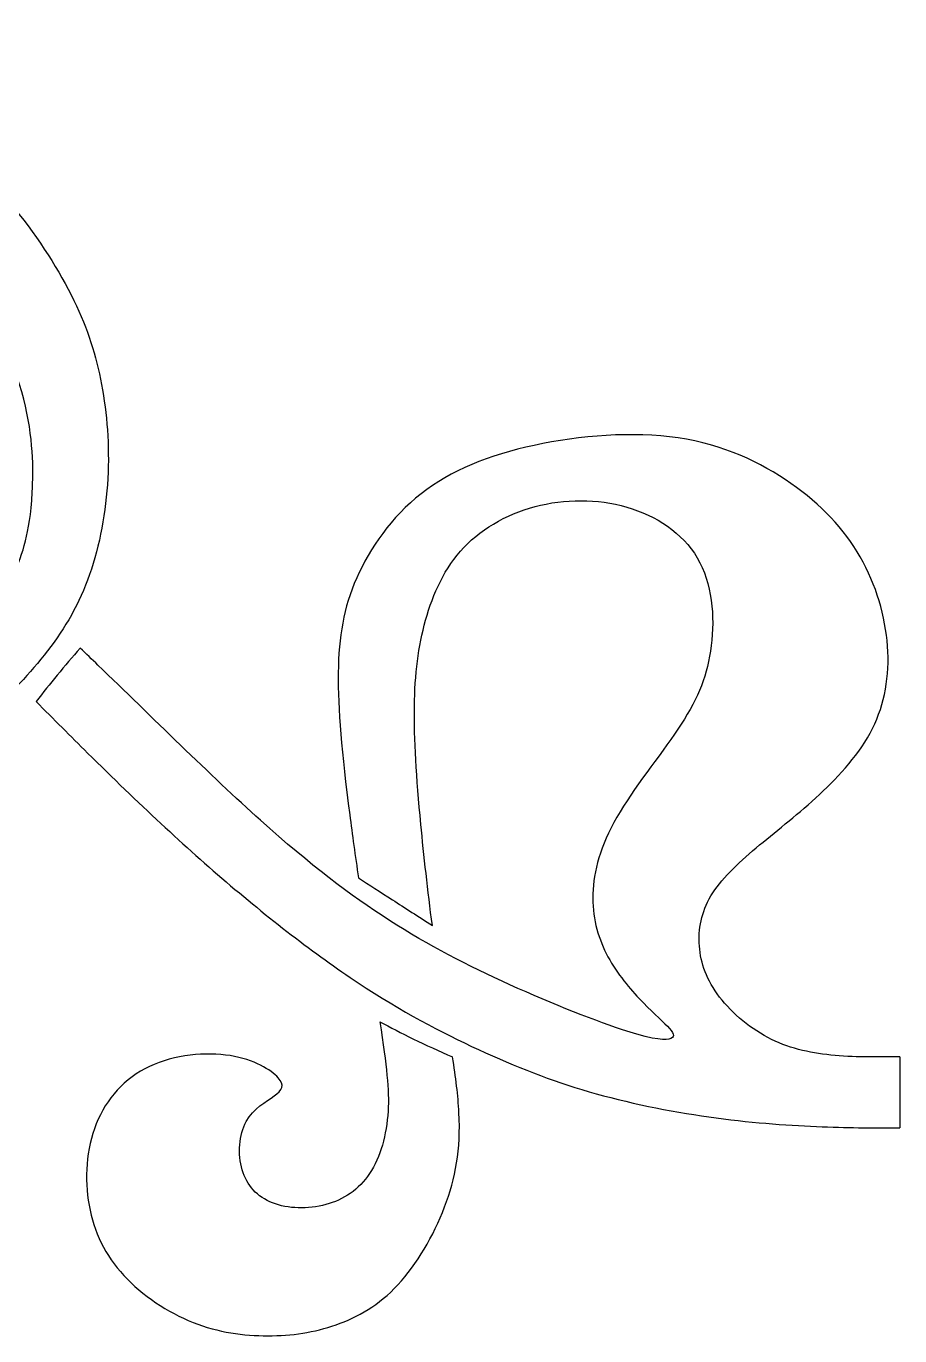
# Model space of a CAD drawing. Extents: x -11 to 8.6, y -2.9 to 35.2.
# Drawn here: x -4.587 to -3.121, y 10.544 to 12.742 of the extents above; entities that cross this region are included whole.
import ezdxf

# ---------------------------------------------------------------- set-up
doc = ezdxf.new("R2010")
doc.units = 0
doc.header["$MEASUREMENT"] = 0
doc.layers.add('LAYER_1', color=7, linetype='CONTINUOUS')

msp = doc.modelspace()

# ---------------------------------------------------------------- linework, layer by layer
at = {"layer": 'LAYER_1'}
for points, knots in [([(-6.24616, 11.80863), (-6.25912, 11.82637), (-6.26871, 11.84148), (-6.27781, 11.8597), (-6.27781, 11.8597), (-6.29126, 11.88663), (-6.30374, 11.9204), (-6.31359, 11.95536), (-6.31359, 11.95536), (-6.32341, 11.99032), (-6.33067, 12.0265), (-6.33147, 12.06569), (-6.33147, 12.06569), (-6.33227, 12.10486), (-6.32662, 12.14707), (-6.31818, 12.18426), (-6.31818, 12.18426), (-6.30976, 12.22142), (-6.29849, 12.25357), (-6.28222, 12.29096), (-6.28222, 12.29096), (-6.26596, 12.32832), (-6.24463, 12.37092), (-6.21811, 12.40931), (-6.21811, 12.40931), (-6.19161, 12.44767), (-6.15984, 12.48185), (-6.12749, 12.5112), (-6.12749, 12.5112), (-6.09515, 12.54052), (-6.0622, 12.56504), (-6.02341, 12.58915), (-6.02341, 12.58915), (-5.98464, 12.61327), (-5.94, 12.63698), (-5.8962, 12.65687), (-5.8962, 12.65687), (-5.8524, 12.67675), (-5.80939, 12.69285), (-5.75533, 12.7065), (-5.75533, 12.7065), (-5.70128, 12.72015), (-5.63618, 12.73143), (-5.56564, 12.73666), (-5.56564, 12.73666), (-5.49512, 12.74188), (-5.41915, 12.74106), (-5.34179, 12.73745), (-5.34179, 12.73745), (-5.26444, 12.73384), (-5.18564, 12.72739), (-5.11432, 12.71374), (-5.11432, 12.71374), (-5.04299, 12.70008), (-4.97907, 12.67916), (-4.91839, 12.65464), (-4.91839, 12.65464), (-4.85772, 12.63015), (-4.80025, 12.602), (-4.74759, 12.56564), (-4.74759, 12.56564), (-4.69495, 12.52928), (-4.64712, 12.48464), (-4.60613, 12.43501), (-4.60613, 12.43501), (-4.56513, 12.38539), (-4.53098, 12.33071), (-4.50706, 12.28168), (-4.50706, 12.28168), (-4.48317, 12.23267), (-4.46948, 12.18925), (-4.46044, 12.14062), (-4.46044, 12.14062), (-4.45142, 12.09201), (-4.44697, 12.03815), (-4.44999, 11.98268), (-4.44999, 11.98268), (-4.453, 11.92724), (-4.46346, 11.87017), (-4.48054, 11.82134), (-4.48054, 11.82134), (-4.49762, 11.77251), (-4.52134, 11.73191), (-4.55088, 11.69353), (-4.55088, 11.69353), (-4.58041, 11.65516), (-4.61579, 11.61896), (-4.6409, 11.59625), (-4.6409, 11.59625), (-4.666, 11.57356), (-4.6809, 11.56432), (-4.69034, 11.56069), (-4.69034, 11.56069), (-4.69976, 11.55708), (-4.70381, 11.5591), (-4.70822, 11.56271), (-4.70822, 11.56271), (-4.71263, 11.56632), (-4.71746, 11.57157), (-4.72429, 11.58061), (-4.72429, 11.58061), (-4.73111, 11.58963), (-4.73997, 11.6025), (-4.74761, 11.61235), (-4.74761, 11.61235), (-4.75523, 11.62219), (-4.76168, 11.62902), (-4.76489, 11.63405), (-4.76489, 11.63405), (-4.76809, 11.63907), (-4.76809, 11.64229), (-4.76326, 11.64833), (-4.76326, 11.64833), (-4.75845, 11.65434), (-4.74879, 11.66318), (-4.72911, 11.68186), (-4.72911, 11.68186), (-4.70942, 11.70055), (-4.67966, 11.72911), (-4.65736, 11.75382), (-4.65736, 11.75382), (-4.63507, 11.77852), (-4.62018, 11.79943), (-4.60974, 11.81911), (-4.60974, 11.81911), (-4.59931, 11.8388), (-4.59326, 11.8573), (-4.58814, 11.8779), (-4.58814, 11.8779), (-4.58303, 11.89847), (-4.57882, 11.9212), (-4.57671, 11.95948), (-4.57671, 11.95948), (-4.57461, 11.99774), (-4.57461, 12.05162), (-4.59109, 12.11592), (-4.59109, 12.11592), (-4.60757, 12.18021), (-4.64052, 12.25496), (-4.69356, 12.32007), (-4.69356, 12.32007), (-4.7466, 12.38517), (-4.81977, 12.44064), (-4.90215, 12.48163), (-4.90215, 12.48163), (-4.98452, 12.52262), (-5.07617, 12.54914), (-5.18066, 12.56281), (-5.18066, 12.56281), (-5.28514, 12.57647), (-5.40249, 12.57729), (-5.51542, 12.56562), (-5.51542, 12.56562), (-5.62834, 12.55397), (-5.73686, 12.52986), (-5.82729, 12.50092), (-5.82729, 12.50092), (-5.91769, 12.47199), (-5.99006, 12.43821), (-6.0431, 12.39842), (-6.0431, 12.39842), (-6.09614, 12.35865), (-6.12991, 12.31283), (-6.15683, 12.2638), (-6.15683, 12.2638), (-6.18375, 12.21479), (-6.20386, 12.16253), (-6.20829, 12.11149), (-6.20829, 12.11149), (-6.2127, 12.06046), (-6.20144, 12.01063), (-6.18295, 11.962), (-6.18295, 11.962), (-6.17539, 11.94211), (-6.16662, 11.92239), (-6.15667, 11.90303)], [0, 0, 0, 0, 0.0222222, 0.0222222, 0.0222222, 0.0222222, 0.0444444, 0.0444444, 0.0444444, 0.0444444, 0.0666667, 0.0666667, 0.0666667, 0.0666667, 0.0888889, 0.0888889, 0.0888889, 0.0888889, 0.1111111, 0.1111111, 0.1111111, 0.1111111, 0.1333333, 0.1333333, 0.1333333, 0.1333333, 0.1555556, 0.1555556, 0.1555556, 0.1555556, 0.1777778, 0.1777778, 0.1777778, 0.1777778, 0.2, 0.2, 0.2, 0.2, 0.2222222, 0.2222222, 0.2222222, 0.2222222, 0.2444444, 0.2444444, 0.2444444, 0.2444444, 0.2666667, 0.2666667, 0.2666667, 0.2666667, 0.2888889, 0.2888889, 0.2888889, 0.2888889, 0.3111111, 0.3111111, 0.3111111, 0.3111111, 0.3333333, 0.3333333, 0.3333333, 0.3333333, 0.3555556, 0.3555556, 0.3555556, 0.3555556, 0.3777778, 0.3777778, 0.3777778, 0.3777778, 0.4, 0.4, 0.4, 0.4, 0.4222222, 0.4222222, 0.4222222, 0.4222222, 0.4444444, 0.4444444, 0.4444444, 0.4444444, 0.4666667, 0.4666667, 0.4666667, 0.4666667, 0.4888889, 0.4888889, 0.4888889, 0.4888889, 0.5111111, 0.5111111, 0.5111111, 0.5111111, 0.5333333, 0.5333333, 0.5333333, 0.5333333, 0.5555556, 0.5555556, 0.5555556, 0.5555556, 0.5777778, 0.5777778, 0.5777778, 0.5777778, 0.6, 0.6, 0.6, 0.6, 0.6222222, 0.6222222, 0.6222222, 0.6222222, 0.6444444, 0.6444444, 0.6444444, 0.6444444, 0.6666667, 0.6666667, 0.6666667, 0.6666667, 0.6888889, 0.6888889, 0.6888889, 0.6888889, 0.7111111, 0.7111111, 0.7111111, 0.7111111, 0.7333333, 0.7333333, 0.7333333, 0.7333333, 0.7555556, 0.7555556, 0.7555556, 0.7555556, 0.7777778, 0.7777778, 0.7777778, 0.7777778, 0.8, 0.8, 0.8, 0.8, 0.8222222, 0.8222222, 0.8222222, 0.8222222, 0.8444444, 0.8444444, 0.8444444, 0.8444444, 0.8666667, 0.8666667, 0.8666667, 0.8666667, 0.8888889, 0.8888889, 0.8888889, 0.8888889, 0.9111111, 0.9111111, 0.9111111, 0.9111111, 0.9333333, 0.9333333, 0.9333333, 0.9333333, 0.9555556, 0.9555556, 0.9555556, 0.9555556, 1, 1, 1, 1]), ([(-3.12131, 11.01196), (-3.16045, 11.01154), (-3.1996, 11.01112), (-3.23684, 11.01493), (-3.23684, 11.01493), (-3.27409, 11.01874), (-3.30947, 11.02678), (-3.34283, 11.04446), (-3.34283, 11.04446), (-3.37618, 11.06214), (-3.40753, 11.08948), (-3.42762, 11.11761), (-3.42762, 11.11761), (-3.44772, 11.14573), (-3.45656, 11.17468), (-3.45777, 11.2032), (-3.45777, 11.2032), (-3.45897, 11.23173), (-3.45254, 11.25989), (-3.43486, 11.28721), (-3.43486, 11.28721), (-3.41717, 11.31453), (-3.38823, 11.34105), (-3.3565, 11.36757), (-3.3565, 11.36757), (-3.32475, 11.39409), (-3.29017, 11.42063), (-3.25601, 11.45237), (-3.25601, 11.45237), (-3.22185, 11.48412), (-3.1881, 11.52112), (-3.16721, 11.56289), (-3.16721, 11.56289), (-3.1463, 11.60469), (-3.13826, 11.65133), (-3.14187, 11.70115), (-3.14187, 11.70115), (-3.1455, 11.75098), (-3.16077, 11.80404), (-3.1877, 11.85105), (-3.1877, 11.85105), (-3.21462, 11.89807), (-3.25322, 11.93907), (-3.30384, 11.97443), (-3.30384, 11.97443), (-3.35447, 12.00979), (-3.41719, 12.03955), (-3.49313, 12.0508), (-3.49313, 12.0508), (-3.56908, 12.06204), (-3.65832, 12.05481), (-3.73465, 12.03833), (-3.73465, 12.03833), (-3.81101, 12.02185), (-3.87453, 11.99613), (-3.92434, 11.95717), (-3.92434, 11.95717), (-3.97418, 11.91818), (-4.01036, 11.86592), (-4.03245, 11.81569), (-4.03245, 11.81569), (-4.05456, 11.76545), (-4.0626, 11.71722), (-4.0634, 11.65655), (-4.0634, 11.65655), (-4.06422, 11.59585), (-4.05777, 11.5227), (-4.04411, 11.41823), (-4.04411, 11.41823), (-4.03979, 11.38524), (-4.03476, 11.34907), (-4.02948, 11.31233)], [0, 0, 0, 0, 0.0526316, 0.0526316, 0.0526316, 0.0526316, 0.1052632, 0.1052632, 0.1052632, 0.1052632, 0.1578947, 0.1578947, 0.1578947, 0.1578947, 0.2105263, 0.2105263, 0.2105263, 0.2105263, 0.2631579, 0.2631579, 0.2631579, 0.2631579, 0.3157895, 0.3157895, 0.3157895, 0.3157895, 0.3684211, 0.3684211, 0.3684211, 0.3684211, 0.4210526, 0.4210526, 0.4210526, 0.4210526, 0.4736842, 0.4736842, 0.4736842, 0.4736842, 0.5263158, 0.5263158, 0.5263158, 0.5263158, 0.5789474, 0.5789474, 0.5789474, 0.5789474, 0.6315789, 0.6315789, 0.6315789, 0.6315789, 0.6842105, 0.6842105, 0.6842105, 0.6842105, 0.7368421, 0.7368421, 0.7368421, 0.7368421, 0.7894737, 0.7894737, 0.7894737, 0.7894737, 0.8421053, 0.8421053, 0.8421053, 0.8421053, 0.8947368, 0.8947368, 0.8947368, 0.8947368, 1, 1, 1, 1]), ([(-3.90551, 11.23216), (-3.91319, 11.29082), (-3.91975, 11.34998), (-3.92474, 11.40215), (-3.92474, 11.40215), (-3.93235, 11.48171), (-3.93643, 11.54523), (-3.93563, 11.59988), (-3.93563, 11.59988), (-3.93481, 11.65452), (-3.92917, 11.70035), (-3.91672, 11.74495), (-3.91672, 11.74495), (-3.90426, 11.78955), (-3.88495, 11.83297), (-3.85242, 11.86712), (-3.85242, 11.86712), (-3.81987, 11.90128), (-3.77404, 11.9262), (-3.72383, 11.93784), (-3.72383, 11.93784), (-3.67359, 11.94951), (-3.61891, 11.94791), (-3.5703, 11.93185), (-3.5703, 11.93185), (-3.52167, 11.91577), (-3.47906, 11.8852), (-3.45656, 11.8414), (-3.45656, 11.8414), (-3.43405, 11.79761), (-3.43163, 11.74054), (-3.43886, 11.69313), (-3.43886, 11.69313), (-3.4461, 11.6457), (-3.463, 11.6079), (-3.49353, 11.56209), (-3.49353, 11.56209), (-3.52408, 11.51629), (-3.5683, 11.46241), (-3.59602, 11.4142), (-3.59602, 11.4142), (-3.62374, 11.36597), (-3.63501, 11.32337), (-3.63621, 11.28561), (-3.63621, 11.28561), (-3.63741, 11.24782), (-3.62857, 11.21487), (-3.61372, 11.18554), (-3.61372, 11.18554), (-3.59884, 11.15619), (-3.57792, 11.13046), (-3.55864, 11.10997), (-3.55864, 11.10997), (-3.53935, 11.08948), (-3.52165, 11.07419), (-3.51121, 11.06335), (-3.51121, 11.06335), (-3.50076, 11.0525), (-3.49754, 11.04607), (-3.50518, 11.04286), (-3.50518, 11.04286), (-3.51281, 11.03963), (-3.53131, 11.03963), (-3.57912, 11.05491), (-3.57912, 11.05491), (-3.62695, 11.07018), (-3.70412, 11.10073), (-3.77525, 11.13288), (-3.77525, 11.13288), (-3.84639, 11.16503), (-3.91149, 11.19879), (-3.9774, 11.24099), (-3.9774, 11.24099), (-4.04331, 11.28318), (-4.11002, 11.33382), (-4.19361, 11.40897), (-4.19361, 11.40897), (-4.2772, 11.48412), (-4.37769, 11.5838), (-4.46649, 11.6694), (-4.46649, 11.6694), (-4.47655, 11.67911), (-4.48649, 11.68864), (-4.49627, 11.69799)], [0, 0, 0, 0, 0.0454545, 0.0454545, 0.0454545, 0.0454545, 0.0909091, 0.0909091, 0.0909091, 0.0909091, 0.1363636, 0.1363636, 0.1363636, 0.1363636, 0.1818182, 0.1818182, 0.1818182, 0.1818182, 0.2272727, 0.2272727, 0.2272727, 0.2272727, 0.2727273, 0.2727273, 0.2727273, 0.2727273, 0.3181818, 0.3181818, 0.3181818, 0.3181818, 0.3636364, 0.3636364, 0.3636364, 0.3636364, 0.4090909, 0.4090909, 0.4090909, 0.4090909, 0.4545455, 0.4545455, 0.4545455, 0.4545455, 0.5, 0.5, 0.5, 0.5, 0.5454545, 0.5454545, 0.5454545, 0.5454545, 0.5909091, 0.5909091, 0.5909091, 0.5909091, 0.6363636, 0.6363636, 0.6363636, 0.6363636, 0.6818182, 0.6818182, 0.6818182, 0.6818182, 0.7272727, 0.7272727, 0.7272727, 0.7272727, 0.7727273, 0.7727273, 0.7727273, 0.7727273, 0.8181818, 0.8181818, 0.8181818, 0.8181818, 0.8636364, 0.8636364, 0.8636364, 0.8636364, 0.9090909, 0.9090909, 0.9090909, 0.9090909, 1, 1, 1, 1]), ([(-4.49627, 11.69798), (-4.50929, 11.6829), (-4.52234, 11.66779), (-4.53464, 11.65285), (-4.53464, 11.65285), (-4.54696, 11.6379), (-4.55857, 11.62306), (-4.57018, 11.60824)], [0, 0, 0, 0, 0.3333333, 0.3333333, 0.3333333, 0.3333333, 1, 1, 1, 1]), ([(-4.57018, 11.60824), (-4.54102, 11.57901), (-4.51193, 11.54979), (-4.48379, 11.5219), (-4.48379, 11.5219), (-4.39861, 11.43753), (-4.3214, 11.36517), (-4.24385, 11.29926), (-4.24385, 11.29926), (-4.16629, 11.23335), (-4.08831, 11.17387), (-4.01639, 11.12727), (-4.01639, 11.12727), (-3.94445, 11.08064), (-3.87854, 11.04687), (-3.81626, 11.01874), (-3.81626, 11.01874), (-3.75396, 10.99062), (-3.69528, 10.96809), (-3.6306, 10.95003), (-3.6306, 10.95003), (-3.56589, 10.93195), (-3.49513, 10.91826), (-3.42924, 10.90944), (-3.42924, 10.90944), (-3.36333, 10.9006), (-3.30223, 10.89657), (-3.25173, 10.89458), (-3.25173, 10.89458), (-3.20122, 10.89258), (-3.16125, 10.89259), (-3.12131, 10.89261)], [0, 0, 0, 0, 0.1111111, 0.1111111, 0.1111111, 0.1111111, 0.2222222, 0.2222222, 0.2222222, 0.2222222, 0.3333333, 0.3333333, 0.3333333, 0.3333333, 0.4444444, 0.4444444, 0.4444444, 0.4444444, 0.5555556, 0.5555556, 0.5555556, 0.5555556, 0.6666667, 0.6666667, 0.6666667, 0.6666667, 0.7777778, 0.7777778, 0.7777778, 0.7777778, 1, 1, 1, 1]), ([(-4.02948, 11.31233), (-4.01123, 11.30061), (-3.99299, 11.28889), (-3.97234, 11.27553), (-3.97234, 11.27553), (-3.95167, 11.26217), (-3.92859, 11.24717), (-3.90551, 11.23216)], [0, 0, 0, 0, 0.3333333, 0.3333333, 0.3333333, 0.3333333, 1, 1, 1, 1]), ([(-3.99352, 11.07096), (-3.98225, 10.99516), (-3.97757, 10.95719), (-3.97979, 10.9207), (-3.97979, 10.9207), (-3.9822, 10.88131), (-3.99268, 10.84351), (-4.01076, 10.81619), (-4.01076, 10.81619), (-4.02884, 10.78886), (-4.05458, 10.77199), (-4.0843, 10.76395), (-4.0843, 10.76395), (-4.11405, 10.75591), (-4.14781, 10.75671), (-4.17353, 10.76675), (-4.17353, 10.76675), (-4.19924, 10.7768), (-4.21692, 10.7961), (-4.22456, 10.82222), (-4.22456, 10.82222), (-4.2322, 10.84834), (-4.22977, 10.88129), (-4.21773, 10.90338), (-4.21773, 10.90338), (-4.20568, 10.92549), (-4.18397, 10.93676), (-4.17072, 10.9464), (-4.17072, 10.9464), (-4.15747, 10.95604), (-4.15262, 10.96408), (-4.16427, 10.97693), (-4.16427, 10.97693), (-4.17593, 10.9898), (-4.20407, 11.0075), (-4.24465, 11.01393), (-4.24465, 11.01393), (-4.28524, 11.02037), (-4.3383, 11.01552), (-4.38009, 10.99583), (-4.38009, 10.99583), (-4.42189, 10.97615), (-4.45244, 10.94157), (-4.46932, 10.89937), (-4.46932, 10.89937), (-4.48619, 10.85718), (-4.48942, 10.80735), (-4.48138, 10.76274), (-4.48138, 10.76274), (-4.47334, 10.71814), (-4.45404, 10.67874), (-4.42311, 10.645), (-4.42311, 10.645), (-4.39216, 10.61124), (-4.34954, 10.5831), (-4.30695, 10.56622), (-4.30695, 10.56622), (-4.26435, 10.54934), (-4.22175, 10.54371), (-4.18158, 10.54371), (-4.18158, 10.54371), (-4.14139, 10.54371), (-4.10359, 10.54934), (-4.06703, 10.56219), (-4.06703, 10.56219), (-4.03046, 10.57506), (-3.99508, 10.59516), (-3.96335, 10.6293), (-3.96335, 10.6293), (-3.9316, 10.66346), (-3.90346, 10.71171), (-3.88497, 10.75992), (-3.88497, 10.75992), (-3.86649, 10.80815), (-3.85763, 10.85638), (-3.86084, 10.91826), (-3.86084, 10.91826), (-3.86232, 10.94667), (-3.86634, 10.97795), (-3.87154, 11.01174)], [0, 0, 0, 0, 0.047619, 0.047619, 0.047619, 0.047619, 0.0952381, 0.0952381, 0.0952381, 0.0952381, 0.1428571, 0.1428571, 0.1428571, 0.1428571, 0.1904762, 0.1904762, 0.1904762, 0.1904762, 0.2380952, 0.2380952, 0.2380952, 0.2380952, 0.2857143, 0.2857143, 0.2857143, 0.2857143, 0.3333333, 0.3333333, 0.3333333, 0.3333333, 0.3809524, 0.3809524, 0.3809524, 0.3809524, 0.4285714, 0.4285714, 0.4285714, 0.4285714, 0.4761905, 0.4761905, 0.4761905, 0.4761905, 0.5238095, 0.5238095, 0.5238095, 0.5238095, 0.5714286, 0.5714286, 0.5714286, 0.5714286, 0.6190476, 0.6190476, 0.6190476, 0.6190476, 0.6666667, 0.6666667, 0.6666667, 0.6666667, 0.7142857, 0.7142857, 0.7142857, 0.7142857, 0.7619048, 0.7619048, 0.7619048, 0.7619048, 0.8095238, 0.8095238, 0.8095238, 0.8095238, 0.8571429, 0.8571429, 0.8571429, 0.8571429, 0.9047619, 0.9047619, 0.9047619, 0.9047619, 1, 1, 1, 1]), ([(-3.99352, 11.07096), (-3.9756, 11.06132), (-3.95768, 11.05168), (-3.93736, 11.04182), (-3.93736, 11.04182), (-3.91703, 11.03194), (-3.89427, 11.02184), (-3.87154, 11.01174)], [0, 0, 0, 0, 0.3333333, 0.3333333, 0.3333333, 0.3333333, 1, 1, 1, 1])]:
    msp.add_open_spline(points, degree=3, knots=knots, dxfattribs=at)
msp.add_open_spline([(-3.12131, 11.01196), (-3.12131, 11.01196), (-3.12131, 10.89261), (-3.12131, 10.89261)], degree=3, dxfattribs=at)

doc.saveas('drawing.dxf')
